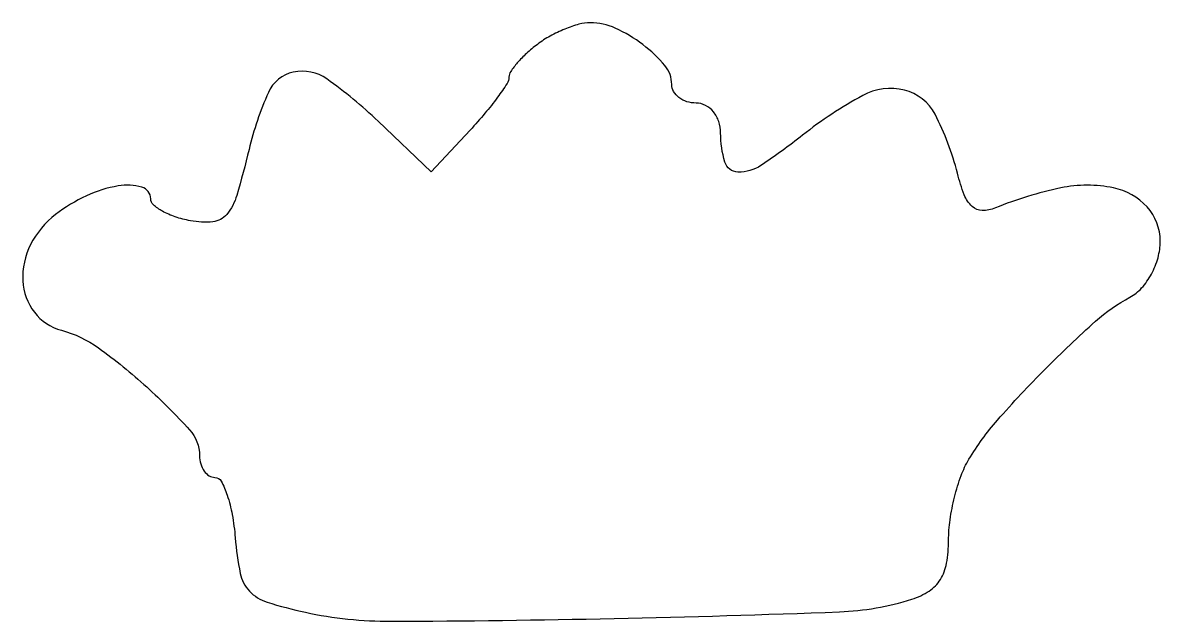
# Model space of a CAD drawing. Extents: x 0.1 to 70, y 0.2 to 36.9.
import ezdxf

# ---------------------------------------------------------------- set-up
doc = ezdxf.new("R2010")
doc.units = 0

msp = doc.modelspace()

# ---------------------------------------------------------------- linework, layer by layer
msp.add_lwpolyline([(31.75, 35.607954, 0.022892), (31.080007, 35.049238, 0.028516), (30.514063, 34.468995, 0.02899), (30.107121, 33.942422, 0.151129), (30, 33.596113, -0.145495), (29.882595, 33.201186, -0.013603), (29.298996, 32.35746, -0.016564), (28.527616, 31.374667, -0.012273), (27.613604, 30.339092), (25.227209, 27.765471), (21.96529, 30.882736, 0.03634), (18.816618, 33.481859, 0.211177), (16.756619, 33.901996, 0.238705), (15.223938, 32.653198, 0.045787), (14.036182, 29.150822, -0.012314), (13.285675, 26.330433, -0.101053), (12.667248, 25.160095, -0.198179), (11.820512, 24.706318, -0.072517), (10.436441, 24.767399, -0.032978), (9.503508, 25.010408, -0.046275), (8.715705, 25.355844, -0.05542), (8.166868, 25.744726, -0.21409), (8, 26.116577, 0.339212), (7.448497, 26.835957, 0.106909), (6.005187, 26.90769, 0.068432), (4.046232, 26.301715, 0.05481), (2.157405, 25.153618, 0.111494), (0.619958, 23.302344, 0.130987), (0.144777, 21.078279, 0.152363), (0.853772, 19.150365, 0.164842), (2.513343, 18.040994, -0.090934), (4.788824, 16.958957, -0.028008), (7.751914, 14.556724, -0.023954), (10.38539, 11.924596, -0.186559), (11, 10.334702, 0.068665), (11.07039, 9.824557, 0.084999), (11.276018, 9.392069, 0.099874), (11.581316, 9.102884, 0.140721), (11.939635, 9, -0.276855), (12.32293, 8.770148, -0.041403), (12.694422, 7.909963, -0.036693), (13.002544, 6.7111, -0.023697), (13.189635, 5.289237, 0.028467), (13.498182, 3.105498, 0.140485), (14.062374, 2.012264, 0.128853), (15.146432, 1.334222, 0.022436), (17.5, 0.713724, 0.054145), (22.756426, 0.161211, 0.004529), (36.454537, 0.332637, 0.003939), (50.295149, 0.740366, 0.067781), (54.75, 1.517387, 0.067747), (55.802716, 2.017271, 0.109226), (56.494051, 2.72371, 0.096033), (56.877444, 3.725458, 0.043539), (57, 5.1302, -0.036088), (57.091196, 6.392078, -0.025356), (57.367188, 7.789499, -0.0257), (57.770519, 9.106976, -0.04778), (58.25, 10.115092, -0.045264), (59.997103, 12.51175, -0.015374), (62.942376, 15.666185, -0.014657), (66.0262, 18.594964, -0.059798), (68.139445, 20.074629, 0.087452), (68.85691, 20.638222, 0.058783), (69.458037, 21.492747, 0.056832), (69.862728, 22.499894, 0.067234), (70, 23.516132, 0.185643), (69.192144, 25.616978, 0.16087), (67.129722, 26.791211, 0.100607), (63.889486, 26.784827, 0.047495), (59.873378, 25.553809, -0.103701), (59.070532, 25.402997, -0.181903), (58.451189, 25.650983, -0.115566), (57.962574, 26.365249, -0.030996), (57.542984, 27.684761, 0.058461), (56.166213, 31.312804, 0.215713), (54.285556, 32.79177, 0.186719), (51.725053, 32.462994, 0.043267), (48.033801, 30.02677, -0.020269), (45.475577, 28.16419, -0.155376), (44.065974, 27.758085, -0.323182), (43.264657, 28.370997, -0.073297), (43, 30.166667, 0.080377), (42.886697, 30.866935, 0.091482), (42.559375, 31.461458, 0.100741), (42.072097, 31.858949, 0.121457), (41.5, 32, -0.074385), (40.926866, 32.085739, -0.088423), (40.440625, 32.334804, -0.100649), (40.115576, 32.705109, -0.130683), (40, 33.139757, 0.17611), (39.578093, 34.300457, 0.056074), (38.226007, 35.589352, 0.055226), (36.53173, 36.602892, 0.107604), (35, 36.936393, 0.066653), (34.300633, 36.842748, 0.030462), (33.426562, 36.546164, 0.029496), (32.530143, 36.116453, 0.035847)], format="xyb", close=True)

doc.saveas('drawing.dxf')
